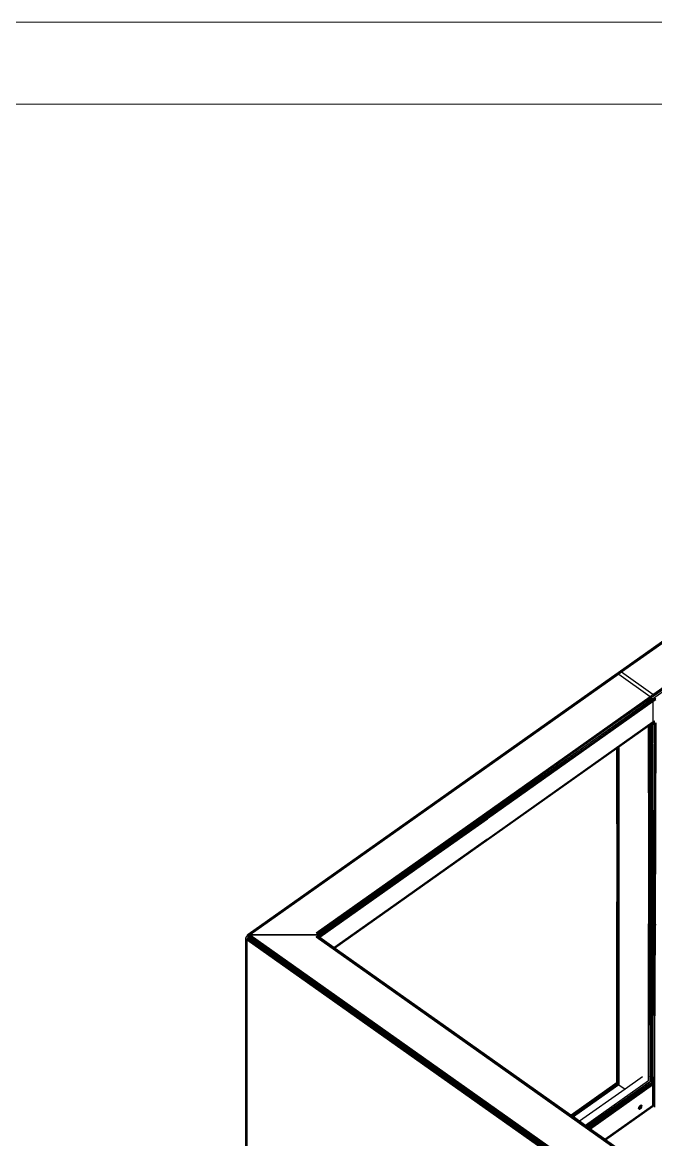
# Model space of a CAD drawing. Header units: inches. Extents: x 13 to 4610, y 7 to 3258.
# Drawn here: x 2311 to 2909, y 2204 to 3258 of the extents above; entities that cross this region are included whole.
import ezdxf

# ---------------------------------------------------------------- set-up
doc = ezdxf.new("R2010")
doc.units = ezdxf.units.IN
doc.header["$MEASUREMENT"] = 0
doc.layers.add('tabelka', color=155, linetype='Continuous')

msp = doc.modelspace()

# ---------------------------------------------------------------- linework, layer by layer
for p, q in [((2874, 2644.5), (3223.1, 2891.4)), ((2874, 2644.6), (3222.7, 2891.2)), ((2874.4, 2644.6), (3223.5, 2891.4)), ((2875.3, 2644.8), (3224, 2891.4)), ((2876.2, 2644.8), (3224.5, 2891.1)), ((3225, 2890.8), (2877.1, 2644.8)), ((2906.2, 2619.7), (3224, 2844.8)), ((2906.2, 2619.7), (3224.7, 2843.6)), ((3223.2, 2845.9), (2907.9, 2622.8)), ((2907.9, 2622.8), (3224, 2844.8)), ((2906.8, 2623.8), (3063.2, 2734.4)), ((2907.9, 2622.8), (3063.2, 2734.4)), ((2524.2, 2397.3), (2873, 2643.9)), ((2524.5, 2397.5), (2873.7, 2644.3)), ((2525, 2397.5), (2874, 2644.3)), ((2874.2, 2644), (2525.5, 2397.5)), ((2526, 2397.3), (2874.4, 2643.5)), ((2874.5, 2643), (2526.6, 2396.9)), ((2873, 2643.9), (2873.7, 2644.3)), ((2873.7, 2644.3), (2874, 2644.5)), ((2874, 2644.5), (2874, 2644.6)), ((2874, 2644.3), (2874.4, 2644.6)), ((2874, 2644.5), (2874.4, 2644.6)), ((2874, 2644.3), (2874, 2644.5)), ((2874, 2644.5), (2874, 2644.5)), ((2874.2, 2644), (2874, 2644.3)), ((2874.2, 2644), (2875.3, 2644.8)), ((2874.4, 2643.5), (2874.2, 2644)), ((2874.4, 2644.6), (2875.3, 2644.8)), ((2874.4, 2643.5), (2876.2, 2644.8)), ((2874.5, 2643), (2874.4, 2643.5)), ((2877.1, 2644.8), (2874.5, 2643)), ((2874.5, 2643), (2904.2, 2622)), ((2875.3, 2644.8), (2876.2, 2644.8)), ((2876.2, 2644.8), (2877.1, 2644.8)), ((2906.8, 2623.8), (2877.1, 2644.8)), ((2905.3, 2621), (2589.9, 2398.2)), ((2589.9, 2398.2), (2906.2, 2619.7)), ((2906.2, 2619.7), (2591.1, 2397.3)), ((2591.1, 2397.3), (2905.7, 2617.6)), ((2905.7, 2617.5), (2591.6, 2394.9)), ((2905.7, 2617.5), (2591.7, 2396)), ((2747.8, 2511.3), (2904.2, 2622)), ((2747.8, 2511.3), (2905.3, 2621)), ((2905.7, 2617.5), (2750.6, 2506.5)), ((2907.1, 2617.1), (2750.6, 2506.5)), ((2904.2, 2622), (2906.8, 2623.8)), ((2904.2, 2622), (2905.3, 2621)), ((2905.3, 2621), (2906.5, 2621.8)), ((2906.2, 2619.7), (2905.3, 2621)), ((2906.8, 2618.4), (2905.7, 2617.5)), ((2905.7, 2617.6), (2906.8, 2618.4)), ((2906.8, 2618.3), (2905.7, 2617.5)), ((2905.7, 2617.5), (2905.7, 2617.6)), ((2906.8, 2618.4), (2906.2, 2619.7)), ((2906.5, 2621.8), (2907.9, 2622.8)), ((2906.8, 2623.8), (2907.9, 2622.8)), ((2908.2, 2619.3), (2906.8, 2618.3)), ((2907.1, 2617.1), (2906.8, 2618.3)), ((2909.6, 2618.9), (2907.1, 2617.1)), ((2907.1, 2598.2), (2907.1, 2617.1)), ((2908.2, 2619.3), (2909.4, 2620.2)), ((2605.9, 2384.7), (2906.9, 2597.3)), ((2906.9, 2597.3), (2606.1, 2384.6)), ((2906.9, 2597.3), (2606.2, 2384.5)), ((2749.9, 2487), (2907.1, 2598.2)), ((2749.9, 2487), (2906.9, 2597.3)), ((2902.6, 2594.1), (2903.6, 2594.9)), ((2903.2, 2474.6), (2903.6, 2594.9)), ((2903.6, 2594.9), (2903.7, 2594.9)), ((2903.7, 2594.9), (2905, 2595.8)), ((2903.7, 2594.9), (2903.7, 2449.8)), ((2904.7, 2450.5), (2905, 2595.8)), ((2905, 2595.9), (2905.7, 2596.3)), ((2905.1, 2450.8), (2905, 2595.9)), ((2905, 2595.8), (2905, 2595.9)), ((2905.7, 2596.3), (2906.4, 2596.8)), ((2906, 2596.1), (2905.7, 2596.3)), ((2906.4, 2595.8), (2906, 2596.1)), ((2906, 2596.1), (2906.2, 2457.3)), ((2906.2, 2457.3), (2906.4, 2595.8)), ((2906.4, 2595.8), (2906.5, 2451.8)), ((2906.4, 2595.8), (2906.4, 2595.8)), ((2906.7, 2595.6), (2906.4, 2595.8)), ((2906.7, 2451.9), (2906.7, 2595.6)), ((2907.1, 2595.4), (2906.7, 2595.6)), ((2907.1, 2598.2), (2908.1, 2598.9)), ((2907.1, 2598.2), (2907.1, 2595.4)), ((2907.1, 2595.4), (2908.1, 2596)), ((2908.1, 2596), (2908.1, 2598.9)), ((2908.1, 2596), (2908.2, 2596.2)), ((2908.2, 2596.2), (2909.6, 2597.1)), ((2908.2, 2583.3), (2908.2, 2596.2)), ((2908.2, 2596.2), (2908.2, 2514.8)), ((2909.3, 2406.3), (2909.7, 2597.2)), ((2874.5, 2574.3), (2902.6, 2594.1)), ((2902.6, 2549.7), (2902.6, 2594.1)), ((2873.1, 2573.3), (2873.4, 2573.5)), ((2873.4, 2573.5), (2873.4, 2429.7)), ((2873.4, 2573.5), (2873.5, 2573.5)), ((2873.5, 2573.6), (2873.7, 2573.7)), ((2873.5, 2573.5), (2873.5, 2573.6)), ((2873.5, 2429.8), (2873.5, 2573.6)), ((2873.5, 2573.5), (2873.5, 2429.8)), ((2873.7, 2573.7), (2874.1, 2574)), ((2873.7, 2573.7), (2873.7, 2430.3)), ((2874.1, 2574), (2874.5, 2574.3)), ((2874.1, 2574), (2874.1, 2427.6)), ((2874.5, 2574.3), (2874.5, 2427.2)), ((2907.9, 2452.7), (2908.2, 2576.9)), ((2908.2, 2582.4), (2908.2, 2583.3)), ((2908.2, 2577.8), (2908.2, 2582.4)), ((2908.2, 2577.8), (2908.2, 2576.9)), ((2908.2, 2576.9), (2908.2, 2514.8)), ((2606.2, 2384.5), (2872.8, 2573.1)), ((2872.8, 2573.1), (2873.1, 2573.3)), ((2872.8, 2573), (2872.8, 2573.1)), ((2872.8, 2573), (2872.8, 2429.6)), ((2872.9, 2429.6), (2872.8, 2573)), ((2873, 2449.3), (2872.8, 2573)), ((2873.1, 2573.3), (2873, 2449.3)), ((2873.1, 2429.7), (2873.1, 2573.3)), ((2873.1, 2573.3), (2873.1, 2573.3)), ((2902.6, 2549.7), (2902.6, 2407.4)), ((2902.6, 2549.7), (2902.9, 2407.2)), ((2903.2, 2474.6), (2902.6, 2549.7)), ((2588.8, 2398.9), (2747.8, 2511.3)), ((2589.9, 2398.2), (2747.8, 2511.3)), ((2908.2, 2510.2), (2907.9, 2452.8)), ((2908, 2452.8), (2908.2, 2510.2)), ((2908.2, 2514.8), (2908.2, 2511.7)), ((2908.2, 2511.7), (2908.2, 2510.2)), ((2908.2, 2510.2), (2908.2, 2453)), ((2591.6, 2394.9), (2750.6, 2506.5)), ((2750.6, 2506.5), (2592.2, 2394.5)), ((2605.6, 2385), (2749.9, 2487)), ((2749.9, 2487), (2605.9, 2384.8)), ((2903.1, 2449.3), (2903.2, 2474.6)), ((2903.4, 2449.6), (2903.2, 2474.6)), ((2873, 2449.3), (2872.9, 2429.6)), ((2873, 2429.6), (2873, 2449.3)), ((2903, 2433.8), (2903.1, 2449.3)), ((2903.4, 2449.6), (2903.1, 2449.3)), ((2903.7, 2449.8), (2903.4, 2449.6)), ((2903.7, 2410.1), (2903.4, 2449.6)), ((2903.7, 2449.8), (2903.7, 2410.1)), ((2904.6, 2409.5), (2904.7, 2450.5)), ((2905.1, 2450.8), (2904.7, 2450.5)), ((2905.1, 2409.1), (2905.1, 2450.8)), ((2906.1, 2451.5), (2906.2, 2457.3)), ((2906.5, 2451.8), (2906.1, 2451.5)), ((2906.1, 2408.4), (2906.1, 2451.5)), ((2906.1, 2408.5), (2906.1, 2451.5)), ((2906.1, 2451.5), (2906.2, 2408.4)), ((2906.7, 2451.9), (2906.5, 2451.8)), ((2906.5, 2451.8), (2906.6, 2408.3)), ((2906.7, 2408.3), (2906.7, 2451.9)), ((2907.9, 2452.8), (2907.8, 2431.9)), ((2907.8, 2431.9), (2907.9, 2452.7)), ((2907.9, 2452.8), (2907.9, 2452.7)), ((2908, 2452.8), (2907.9, 2452.8)), ((2907.9, 2409.1), (2908, 2452.8)), ((2908.2, 2453), (2908, 2452.8)), ((2908.2, 2453), (2908.2, 2409.4)), ((2872.8, 2429.6), (2872.8, 2428)), ((2872.8, 2429.6), (2872.9, 2429.6)), ((2872.9, 2428), (2872.8, 2428)), ((2872.8, 2258.6), (2872.8, 2428)), ((2872.9, 2428), (2872.9, 2429.6)), ((2872.9, 2429.6), (2873, 2429.6)), ((2873, 2428), (2872.9, 2428)), ((2873, 2429.6), (2873.1, 2429.7)), ((2873, 2428), (2873, 2429.6)), ((2873.1, 2428.1), (2873, 2428)), ((2873.1, 2258.5), (2873, 2428)), ((2873.1, 2428.1), (2873.1, 2429.7)), ((2873.1, 2429.7), (2873.4, 2429.7)), ((2873.4, 2428.2), (2873.1, 2428.1)), ((2873.1, 2258.5), (2873.1, 2428.1)), ((2873.4, 2429.2), (2873.5, 2429.7)), ((2873.4, 2429.7), (2873.4, 2429.2)), ((2873.4, 2429.7), (2873.5, 2429.7)), ((2873.5, 2428.6), (2873.4, 2429.2)), ((2873.4, 2429.2), (2873.4, 2428.2)), ((2873.5, 2428.3), (2873.4, 2428.2)), ((2873.4, 2428.2), (2873.4, 2258.4)), ((2873.5, 2429.8), (2873.7, 2430.3)), ((2873.5, 2429.7), (2873.7, 2429.8)), ((2873.5, 2429.8), (2873.5, 2429.7)), ((2873.5, 2429.7), (2873.5, 2429.7)), ((2873.5, 2429.7), (2873.5, 2428.6)), ((2873.5, 2428.6), (2873.5, 2428.5)), ((2873.5, 2428.3), (2873.5, 2428.5)), ((2873.6, 2428.3), (2873.5, 2428.5)), ((2873.5, 2428.5), (2873.5, 2428.3)), ((2873.6, 2428.3), (2873.5, 2428.3)), ((2873.5, 2428.3), (2873.5, 2428.3)), ((2873.5, 2428.3), (2873.5, 2259)), ((2873.5, 2259), (2873.5, 2428.3)), ((2873.7, 2428.3), (2873.6, 2428.3)), ((2873.7, 2428.1), (2873.6, 2428.3)), ((2873.7, 2430.3), (2873.7, 2429.8)), ((2873.7, 2429.8), (2873.7, 2428.3)), ((2873.7, 2428.3), (2873.7, 2428.1)), ((2874.1, 2427.6), (2873.7, 2428.1)), ((2873.7, 2428.1), (2873.7, 2259.6)), ((2874.5, 2427.2), (2874.1, 2427.6)), ((2874.1, 2427.6), (2874.1, 2256.1)), ((2874.5, 2427.2), (2874.6, 2255.5)), ((2902.9, 2407.2), (2903, 2433.8)), ((2903, 2433.8), (2903.1, 2410.6)), ((2907.8, 2431.9), (2907.8, 2430.9)), ((2907.8, 2428.6), (2907.8, 2430.9)), ((2907.8, 2428.6), (2907.9, 2409.1)), ((2907.8, 2409.1), (2907.8, 2428.6)), ((2902.9, 2407.2), (2902.6, 2407.4)), ((2902.6, 2259), (2902.6, 2407.4)), ((2903.1, 2407.1), (2902.9, 2407.2)), ((2903.1, 2410.6), (2903.7, 2410.1)), ((2903.1, 2410.6), (2903.1, 2409)), ((2903.1, 2409), (2903.7, 2408.5)), ((2903.1, 2409), (2903.1, 2408.5)), ((2903.7, 2408.1), (2903.1, 2408.5)), ((2903.1, 2408.5), (2903.1, 2407.1)), ((2903.7, 2406.8), (2903.1, 2407.1)), ((2903.1, 2407.1), (2903.7, 2279.5)), ((2903.7, 2410.1), (2903.7, 2410.1)), ((2903.7, 2410.1), (2903.7, 2408.5)), ((2903.7, 2408.5), (2903.7, 2410.1)), ((2903.7, 2408.5), (2903.7, 2408.1)), ((2903.7, 2408.1), (2903.7, 2406.8)), ((2904.6, 2406.6), (2903.7, 2406.8)), ((2903.7, 2406.8), (2903.8, 2279.6)), ((2904, 2258.1), (2904.6, 2406.6)), ((2904.6, 2409.5), (2905.1, 2409.1)), ((2904.6, 2408.1), (2904.6, 2409.5)), ((2904.6, 2408.1), (2905.1, 2408)), ((2904.6, 2407.5), (2904.6, 2408.1)), ((2905.1, 2407.1), (2904.6, 2407.5)), ((2904.6, 2406.6), (2904.6, 2407.5)), ((2905.1, 2406.5), (2904.6, 2406.6)), ((2905.1, 2408), (2905.1, 2409.1)), ((2905.1, 2407.1), (2905.1, 2408)), ((2905.1, 2406.5), (2905.1, 2407.1)), ((2906.1, 2406.6), (2905.1, 2406.5)), ((2905.4, 2257.3), (2905.1, 2406.5)), ((2905.5, 2257.3), (2906.1, 2406.6)), ((2906.1, 2408.5), (2906.1, 2408.4)), ((2906.1, 2408.1), (2906.1, 2408.5)), ((2906.1, 2408.1), (2906.1, 2408.4)), ((2906.1, 2408.4), (2906.2, 2408.4)), ((2906.1, 2406.6), (2906.1, 2408.1)), ((2906.1, 2408.1), (2906.1, 2408.1)), ((2906.1, 2408.1), (2906.2, 2408.1)), ((2906.1, 2406.6), (2906.1, 2408.1)), ((2906.2, 2406.5), (2906.1, 2406.6)), ((2906.1, 2406.6), (2906.1, 2406.6)), ((2906.2, 2406.6), (2906.1, 2406.6)), ((2906.2, 2408.4), (2906.2, 2408.1)), ((2906.2, 2408.4), (2906.4, 2408.2)), ((2906.2, 2408.1), (2906.4, 2408.2)), ((2906.2, 2408.1), (2906.2, 2406.6)), ((2906.6, 2406.7), (2906.2, 2406.6)), ((2906.2, 2406.6), (2906.2, 2406.5)), ((2906.6, 2406.4), (2906.2, 2406.5)), ((2906.2, 2406.5), (2906.7, 2235.1)), ((2906.4, 2408.2), (2906.6, 2408.3)), ((2906.4, 2408.2), (2906.6, 2408.1)), ((2906.6, 2408.3), (2906.6, 2408.1)), ((2906.6, 2408.3), (2906.7, 2408.3)), ((2906.6, 2408.1), (2906.6, 2406.7)), ((2906.6, 2408.1), (2906.7, 2408)), ((2906.7, 2406.7), (2906.6, 2406.7)), ((2906.6, 2406.7), (2906.6, 2406.4)), ((2906.6, 2406.4), (2906.7, 2347)), ((2906.7, 2406.3), (2906.6, 2406.4)), ((2906.7, 2408), (2906.7, 2408.3)), ((2906.7, 2406.7), (2906.7, 2408)), ((2906.7, 2406.3), (2906.7, 2406.7)), ((2907.7, 2406.2), (2906.7, 2406.3)), ((2906.7, 2347), (2906.7, 2406.3)), ((2906.7, 2235.1), (2907.7, 2406.2)), ((2907.7, 2406.2), (2907.8, 2407.1)), ((2907.9, 2406.2), (2907.7, 2406.2)), ((2907.8, 2409.1), (2907.9, 2409.1)), ((2907.8, 2407.6), (2907.8, 2409.1)), ((2907.8, 2407.6), (2907.9, 2407.6)), ((2907.8, 2407.1), (2907.8, 2407.6)), ((2907.9, 2407.2), (2907.8, 2407.1)), ((2907.9, 2409.1), (2908.2, 2409.4)), ((2907.9, 2407.6), (2907.9, 2409.1)), ((2907.9, 2407.2), (2907.9, 2407.6)), ((2907.9, 2407.6), (2908.2, 2407.6)), ((2908.2, 2407.4), (2907.9, 2407.2)), ((2907.9, 2407.2), (2907.9, 2406.2)), ((2908.2, 2406.1), (2907.9, 2406.2)), ((2908.2, 2409.4), (2908.2, 2407.6)), ((2908.2, 2407.6), (2908.2, 2407.4)), ((2908.2, 2407.4), (2908.2, 2406.1)), ((2908.2, 2234.4), (2909.3, 2406.3)), ((2909.3, 2406.3), (2908.2, 2406.1)), ((2908.2, 2406.1), (2908.2, 2234.4)), ((2909.7, 2406.4), (2909.3, 2406.3)), ((2522.8, 2395.1), (2522.5, 2394)), ((2523.7, 2396), (2522.8, 2395.1)), ((2523.9, 2397), (2523.7, 2396.6)), ((2523.7, 2396.6), (2523.7, 2396)), ((2523.7, 2396.6), (2524, 2396.3)), ((2524.1, 2396.3), (2523.7, 2396.6)), ((2523.9, 2396.2), (2523.7, 2396.6)), ((2523.7, 2396), (2523.9, 2396.2)), ((2524.4, 2395.5), (2523.7, 2396)), ((2524.2, 2397.3), (2523.9, 2397)), ((2524.1, 2396.8), (2523.9, 2397)), ((2524.1, 2396.8), (2523.9, 2397)), ((2523.9, 2396.2), (2524, 2396.3)), ((2524.4, 2395.5), (2523.9, 2396.2)), ((2524, 2396.3), (2525.1, 2395.3)), ((2524, 2396.3), (2524.1, 2396.3)), ((2524.1, 2396.8), (2524.1, 2396.8)), ((2524.3, 2396.5), (2524.1, 2396.8)), ((2524.4, 2396.5), (2524.1, 2396.8)), ((2525.2, 2395.5), (2524.1, 2396.3)), ((2524.5, 2397.5), (2524.2, 2397.3)), ((2524.4, 2397), (2524.2, 2397.3)), ((2524.2, 2397.3), (2524.4, 2397)), ((2524.2, 2393.9), (2524.5, 2394.6)), ((2524.3, 2396.5), (2524.4, 2396.5)), ((2525.2, 2395.5), (2524.3, 2396.5)), ((2524.4, 2397), (2524.4, 2397)), ((2524.7, 2396.7), (2524.4, 2397)), ((2524.4, 2397), (2524.6, 2396.7)), ((2525.4, 2395.7), (2524.4, 2396.5)), ((2524.9, 2395.1), (2524.4, 2395.5)), ((2524.4, 2395.5), (2525.1, 2395.3)), ((2525, 2397.5), (2524.5, 2397.5)), ((2524.5, 2397.5), (2524.7, 2397.2)), ((2524.7, 2397.2), (2524.5, 2397.5)), ((2524.5, 2394.6), (2524.9, 2395.1)), ((2873.7, 2147.7), (2524.5, 2394.6)), ((2524.6, 2396.7), (2524.7, 2396.7)), ((2524.6, 2396.7), (2525.4, 2395.7)), ((2524.7, 2397.2), (2524.7, 2397.2)), ((2524.7, 2397.2), (2524.9, 2396.9)), ((2524.9, 2396.9), (2524.7, 2397.2)), ((2525.5, 2395.8), (2524.7, 2396.7)), ((2524.9, 2396.9), (2524.9, 2396.9)), ((2524.9, 2396.9), (2525.5, 2395.8)), ((2525.6, 2396), (2524.9, 2396.9)), ((2524.9, 2395.1), (2525, 2395.2)), ((2525.1, 2397.5), (2525, 2397.5)), ((2525.1, 2397.5), (2525, 2397.5)), ((2525, 2397.5), (2525, 2397.5)), ((2525.2, 2397.1), (2525, 2397.5)), ((2525.2, 2397.1), (2525, 2397.5)), ((2525, 2395.2), (2525.1, 2395.3)), ((2874, 2148.4), (2525, 2395.2)), ((2525.5, 2397.5), (2525.1, 2397.5)), ((2525.1, 2395.3), (2525.2, 2395.5)), ((2525.1, 2395.3), (2525.1, 2395.3)), ((2525.2, 2397.1), (2525.5, 2397.4)), ((2525.2, 2397.1), (2525.2, 2397.1)), ((2525.7, 2396), (2525.2, 2397.1)), ((2525.8, 2396.1), (2525.2, 2397.1)), ((2525.2, 2395.5), (2525.4, 2395.7)), ((2525.2, 2395.5), (2525.2, 2395.5)), ((2525.4, 2395.7), (2525.5, 2395.8)), ((2526, 2397.3), (2525.5, 2397.5)), ((2525.5, 2397.5), (2525.5, 2397.4)), ((2525.5, 2397.4), (2525.9, 2396.2)), ((2526, 2396.3), (2525.5, 2397.4)), ((2525.5, 2395.8), (2525.6, 2396)), ((2874.2, 2149.3), (2525.5, 2395.8)), ((2525.6, 2396), (2525.7, 2396)), ((2525.7, 2396), (2525.8, 2396.1)), ((2525.8, 2396.1), (2525.9, 2396.2)), ((2525.9, 2396.2), (2526, 2396.3)), ((2526.6, 2396.9), (2526, 2397.3)), ((2526, 2397.3), (2526.4, 2396.6)), ((2526.2, 2396.5), (2526, 2397.3)), ((2526, 2396.4), (2526.2, 2396.5)), ((2874.3, 2150.1), (2526, 2396.4)), ((2526, 2396.3), (2526, 2396.4)), ((2526.2, 2396.5), (2526.4, 2396.6)), ((2526.4, 2396.6), (2526.6, 2396.8)), ((2526.6, 2396.9), (2526.6, 2396.8)), ((2526.6, 2396.9), (2527.1, 2396.9)), ((2526.6, 2396.8), (2874.5, 2150.8)), ((2526.9, 2396.8), (2526.6, 2396.8)), ((2527.1, 2396.9), (2526.9, 2396.8)), ((2527, 2396.8), (2526.9, 2396.8)), ((2527.2, 2396.9), (2527, 2396.8)), ((2527.2, 2396.8), (2527, 2396.8)), ((2527.1, 2396.9), (2527.2, 2396.9)), ((2527.2, 2396.8), (2527.4, 2396.9)), ((2527.4, 2396.9), (2527.2, 2396.8)), ((2527.2, 2396.9), (2527.4, 2396.9)), ((2527.5, 2396.8), (2527.2, 2396.8)), ((2527.2, 2396.8), (2527.2, 2396.8)), ((2527.4, 2396.9), (2527.7, 2396.9)), ((2527.4, 2396.9), (2527.4, 2396.9)), ((2527.5, 2396.8), (2527.7, 2396.9)), ((2527.6, 2396.8), (2527.5, 2396.8)), ((2527.8, 2396.9), (2527.6, 2396.8)), ((2527.9, 2396.8), (2527.6, 2396.8)), ((2527.7, 2396.9), (2527.8, 2396.9)), ((2527.8, 2396.9), (2528.1, 2396.9)), ((2528.1, 2396.9), (2527.9, 2396.8)), ((2528.4, 2396.8), (2527.9, 2396.8)), ((2528.1, 2396.9), (2528.6, 2396.9)), ((2528.4, 2396.8), (2528.6, 2396.9)), ((2589.5, 2396.8), (2528.4, 2396.8)), ((2528.6, 2396.9), (2589.4, 2396.9)), ((2588.8, 2398.9), (2589.9, 2398.2)), ((2591.7, 2396.8), (2588.8, 2394.8)), ((2588.8, 2394.8), (2589.8, 2395.3)), ((2747.8, 2282.4), (2588.8, 2394.8)), ((2589.4, 2396.9), (2589.5, 2396.8)), ((2589.4, 2396.9), (2589.7, 2396.9)), ((2589.9, 2396.8), (2589.5, 2396.8)), ((2589.7, 2396.9), (2589.9, 2396.8)), ((2589.7, 2396.9), (2590.6, 2396.9)), ((2589.8, 2395.3), (2590.6, 2395.4)), ((2589.8, 2395.3), (2907.9, 2170.5)), ((2747.8, 2282.4), (2589.8, 2395.3)), ((2589.9, 2398.2), (2591.1, 2397.3)), ((2590.4, 2396.8), (2589.9, 2396.8)), ((2590.4, 2396.8), (2590.6, 2396.9)), ((2590.7, 2396.8), (2590.4, 2396.8)), ((2590.6, 2396.9), (2590.7, 2396.9)), ((2590.6, 2395.4), (2591.3, 2395.1)), ((2907.9, 2170.5), (2590.6, 2395.4)), ((2829.2, 2226.8), (2590.6, 2395.4)), ((2590.7, 2396.8), (2590.7, 2396.9)), ((2590.7, 2396.9), (2591.7, 2396.9)), ((2591.7, 2396.8), (2590.7, 2396.8)), ((2591.1, 2397.3), (2591.7, 2396.9)), ((2591.3, 2395.1), (2591.4, 2395.2)), ((2591.6, 2394.9), (2591.3, 2395.1)), ((2591.4, 2395.2), (2591.7, 2395.4)), ((2591.6, 2394.9), (2591.4, 2395.2)), ((2592.2, 2394.5), (2591.6, 2394.9)), ((2591.7, 2396.9), (2591.7, 2396.8)), ((2591.7, 2396), (2591.7, 2396.8)), ((2591.7, 2395.4), (2591.7, 2396)), ((2605.6, 2385), (2592.2, 2394.5)), ((2522.5, 2394), (2522.8, 2392.9)), ((2522.5, 2181.1), (2522.5, 2394)), ((2522.8, 2392.9), (2522.8, 2180)), ((2522.8, 2392.9), (2523.7, 2392)), ((2523.7, 2392.6), (2523.9, 2393.2)), ((2523.7, 2392), (2523.7, 2392.6)), ((2871.8, 2146.5), (2523.7, 2392.6)), ((2871.4, 2146.1), (2523.7, 2392)), ((2523.7, 2179.1), (2523.7, 2392)), ((2523.9, 2393.2), (2524.2, 2393.9)), ((2872.3, 2146.9), (2523.9, 2393.2)), ((2873, 2147.3), (2524.2, 2393.9)), ((2605.9, 2384.8), (2605.6, 2385)), ((2605.9, 2384.7), (2605.9, 2384.8)), ((2606.1, 2384.6), (2605.9, 2384.7)), ((2606.2, 2384.5), (2606.1, 2384.6)), ((2708.8, 2312), (2606.2, 2384.5)), ((2906.1, 2360.7), (2906.7, 2235.1)), ((2906.7, 2235.1), (2906.7, 2347)), ((2906.7, 2235.1), (2906.1, 2327.1)), ((2829.2, 2226.8), (2708.8, 2312)), ((2904.2, 2171.7), (2747.8, 2282.4)), ((2905.3, 2172.3), (2747.8, 2282.4)), ((2903.7, 2279.5), (2903.8, 2279.6)), ((2903.7, 2279.5), (2903.7, 2279.2)), ((2903.7, 2279.2), (2903.8, 2279.3)), ((2903.7, 2279.2), (2903.7, 2278.8)), ((2903.8, 2278.9), (2903.7, 2278.8)), ((2903.7, 2278.8), (2903.7, 2278.3)), ((2903.8, 2278.5), (2903.7, 2278.3)), ((2903.7, 2278.3), (2903.7, 2277.9)), ((2903.8, 2279.6), (2903.8, 2279.3)), ((2903.8, 2279.3), (2903.8, 2278.9)), ((2903.8, 2278.9), (2903.8, 2278.5)), ((2903.8, 2278.5), (2903.8, 2278)), ((2903.7, 2277.9), (2903.8, 2278)), ((2903.7, 2277.9), (2903.7, 2277.4)), ((2903.7, 2277.4), (2903.8, 2277.5)), ((2903.7, 2277.4), (2903.7, 2276.9)), ((2903.8, 2277), (2903.7, 2276.9)), ((2903.7, 2276.9), (2903.7, 2276.5)), ((2903.7, 2276.5), (2903.8, 2276.6)), ((2903.7, 2276.5), (2903.7, 2276.1)), ((2903.8, 2276.2), (2903.7, 2276.1)), ((2903.7, 2276.1), (2903.7, 2263.3)), ((2903.8, 2278), (2903.8, 2277.5)), ((2903.8, 2277.5), (2903.8, 2277)), ((2903.8, 2277), (2903.8, 2276.6)), ((2903.8, 2276.6), (2903.8, 2276.2)), ((2903.8, 2276.2), (2903.8, 2263.4)), ((2829.2, 2226.8), (2872.8, 2257.7)), ((2873, 2257.5), (2829.4, 2226.7)), ((2873.3, 2257.3), (2829.7, 2226.5)), ((2873.6, 2257.1), (2830, 2226.3)), ((2902.6, 2259), (2843.1, 2217)), ((2843.9, 2216.4), (2902.6, 2257.3)), ((2902.6, 2257.3), (2844.2, 2216.2)), ((2844.4, 2216.1), (2902.6, 2257.3)), ((2844.5, 2216), (2902.6, 2257.3)), ((2905.4, 2257.3), (2845.6, 2215.2)), ((2845.7, 2215.2), (2905.4, 2257.3)), ((2845.8, 2215.1), (2905.4, 2257.3)), ((2872.8, 2258.6), (2873.1, 2258.5)), ((2872.8, 2258.4), (2872.8, 2258.6)), ((2873.1, 2257.9), (2872.8, 2258.4)), ((2872.8, 2257.7), (2872.8, 2258.4)), ((2872.8, 2257.7), (2873, 2257.5)), ((2873.1, 2257.5), (2872.8, 2257.7)), ((2873, 2257.5), (2873.3, 2257.3)), ((2873.1, 2258.5), (2873.4, 2258.4)), ((2873.1, 2257.9), (2873.1, 2258.5)), ((2873.5, 2257.3), (2873.1, 2257.9)), ((2873.1, 2257.5), (2873.1, 2257.9)), ((2873.5, 2257.3), (2873.1, 2257.5)), ((2873.3, 2257.3), (2873.6, 2257.1)), ((2873.4, 2258.4), (2873.5, 2258.9)), ((2873.4, 2258.2), (2873.4, 2258.4)), ((2873.4, 2258.4), (2873.5, 2258.4)), ((2873.5, 2257.5), (2873.4, 2258.2)), ((2873.4, 2258.2), (2873.5, 2258.2)), ((2873.5, 2259), (2873.7, 2259.6)), ((2873.5, 2258.9), (2873.5, 2259)), ((2873.7, 2258.8), (2873.5, 2258.9)), ((2873.5, 2258.9), (2873.5, 2258.9)), ((2873.5, 2258.9), (2873.7, 2258.9)), ((2873.5, 2258.9), (2873.5, 2258.4)), ((2873.5, 2258.4), (2873.7, 2258.3)), ((2873.5, 2258.4), (2873.5, 2258.3)), ((2873.5, 2258.3), (2873.5, 2258.2)), ((2873.5, 2258.3), (2873.5, 2258.2)), ((2873.5, 2258.2), (2873.5, 2258.3)), ((2873.7, 2258.1), (2873.5, 2258.2)), ((2873.5, 2258.2), (2873.5, 2257.5)), ((2873.5, 2258.2), (2873.7, 2257.6)), ((2873.5, 2258.2), (2873.5, 2258.2)), ((2873.5, 2258.2), (2873.5, 2258.2)), ((2873.5, 2258.2), (2873.7, 2258.2)), ((2873.5, 2258.2), (2873.5, 2258.2)), ((2873.5, 2258.2), (2873.5, 2258.2)), ((2873.5, 2257.5), (2873.5, 2258.2)), ((2873.7, 2257.5), (2873.5, 2257.5)), ((2873.5, 2257.5), (2873.5, 2257.5)), ((2873.7, 2257.5), (2873.5, 2257.5)), ((2873.5, 2257.4), (2873.5, 2257.5)), ((2873.5, 2257.4), (2873.5, 2257.5)), ((2873.5, 2257.3), (2873.5, 2257.4)), ((2873.5, 2257.2), (2873.5, 2257.4)), ((2873.5, 2257.2), (2873.5, 2257.3)), ((2873.6, 2257.1), (2873.5, 2257.2)), ((2873.7, 2257.1), (2873.5, 2257.2)), ((2873.6, 2257.1), (2873.7, 2257)), ((2873.7, 2259.6), (2873.7, 2258.9)), ((2873.7, 2258.9), (2873.7, 2258.8)), ((2873.7, 2258.8), (2873.7, 2258.3)), ((2873.7, 2258.3), (2873.7, 2258.2)), ((2873.7, 2258.2), (2873.7, 2258.1)), ((2873.7, 2258.1), (2873.7, 2257.6)), ((2873.7, 2257.6), (2873.7, 2257.5)), ((2873.7, 2257.5), (2873.7, 2257.5)), ((2873.7, 2257.5), (2873.7, 2257.1)), ((2873.7, 2257.1), (2873.7, 2257)), ((2873.7, 2257), (2873.7, 2256.9)), ((2896.9, 2263), (2880.4, 2251.4)), ((2902.6, 2257.3), (2903.8, 2258.2)), ((2902.6, 2257.3), (2902.6, 2257.3)), ((2903.7, 2263.3), (2903.8, 2263.4)), ((2903.7, 2263.3), (2903.7, 2259.6)), ((2903.7, 2259.6), (2903.8, 2259.5)), ((2903.7, 2259.6), (2903.8, 2258.2)), ((2903.8, 2263.4), (2903.8, 2259.5)), ((2903.8, 2259.5), (2903.8, 2258.2)), ((2905.8, 2257.1), (2906.2, 2256.2)), ((2873.7, 2256.7), (2830.3, 2226)), ((2873.9, 2256.4), (2830.7, 2225.8)), ((2874.1, 2256), (2831, 2225.6)), ((2874.4, 2255.8), (2831.3, 2225.3)), ((2874.5, 2255.5), (2831.6, 2225.1)), ((2880.4, 2251.3), (2837.5, 2221)), ((2903.9, 2254.5), (2846.9, 2214.3)), ((2847, 2214.3), (2903.9, 2254.5)), ((2847.1, 2214.2), (2903.9, 2254.5)), ((2847.4, 2214), (2903.9, 2254.5)), ((2906.4, 2254.9), (2847.9, 2213.6)), ((2873.9, 2256.4), (2873.8, 2256.7)), ((2874.1, 2256.1), (2873.9, 2256.4)), ((2874.1, 2256), (2874.1, 2256.1)), ((2874.4, 2255.8), (2874.1, 2256)), ((2874.6, 2255.5), (2874.4, 2255.8)), ((2874.5, 2255.5), (2880.4, 2251.3)), ((2874.5, 2255.5), (2874.6, 2255.5)), ((2874.6, 2255.5), (2874.5, 2255.5)), ((2874.6, 2255.5), (2874.6, 2255.5)), ((2874.6, 2255.5), (2880.4, 2251.4)), ((2880.4, 2251.4), (2880.4, 2251.3)), ((2903.9, 2254.6), (2906.2, 2256.2)), ((2903.9, 2254.5), (2903.9, 2254.6)), ((2906.2, 2256.2), (2906.4, 2254.9)), ((2906.4, 2254.9), (2906.4, 2235.8)), ((2894.4, 2235.6), (2894.8, 2235.9)), ((2894.8, 2235.9), (2895.1, 2236.1)), ((2894.8, 2235.9), (2894.8, 2235.6)), ((2895.1, 2236.1), (2895.3, 2236.1)), ((2895.3, 2236.1), (2895.8, 2236.2)), ((2896.3, 2235.4), (2895.3, 2236.1)), ((2895.8, 2236.2), (2896.2, 2236)), ((2896.2, 2236), (2896.3, 2235.4)), ((2829.4, 2226.7), (2829.2, 2226.8)), ((2829.7, 2226.5), (2829.4, 2226.7)), ((2830, 2226.3), (2829.7, 2226.5)), ((2830.3, 2226), (2830, 2226.3)), ((2830.7, 2225.8), (2830.3, 2226)), ((2831, 2225.6), (2830.7, 2225.8)), ((2831.3, 2225.3), (2831, 2225.6)), ((2831.6, 2225.1), (2831.3, 2225.3)), ((2861.4, 2204), (2906.4, 2235.8)), ((2862, 2203.6), (2906.2, 2234.9)), ((2893.2, 2233.3), (2893.3, 2233.7)), ((2894.4, 2232.5), (2893.2, 2233.3)), ((2893.2, 2233.1), (2893.2, 2233.3)), ((2893.2, 2233.1), (2893.3, 2232.6)), ((2893.3, 2233.9), (2893.8, 2234.8)), ((2893.7, 2234), (2893.3, 2233.7)), ((2893.3, 2233.7), (2893.3, 2233.9)), ((2893.3, 2232.6), (2893.8, 2232.3)), ((2893.3, 2232.6), (2893.8, 2232.3)), ((2893.3, 2232.6), (2893.3, 2232.6)), ((2894.3, 2234.7), (2893.7, 2234)), ((2895.1, 2233), (2893.7, 2234)), ((2893.8, 2234.8), (2894.4, 2235.6)), ((2893.8, 2232.3), (2894.4, 2232.5)), ((2894.8, 2235.6), (2894.3, 2234.7)), ((2895.8, 2233.7), (2894.3, 2234.7)), ((2894.4, 2232.5), (2895.1, 2233)), ((2896.2, 2234.6), (2894.8, 2235.6)), ((2895.1, 2233), (2895.8, 2233.7)), ((2895.8, 2233.7), (2896.2, 2234.6)), ((2896.2, 2234.6), (2896.3, 2235.4)), ((2906.2, 2234.9), (2906, 2234.7)), ((2906.4, 2235.8), (2906.2, 2235)), ((2906.7, 2235.1), (2906.2, 2235)), ((2906.2, 2234.9), (2906.7, 2235)), ((2906.2, 2235), (2906.2, 2234.9)), ((2906.7, 2235), (2906.7, 2235.1)), ((2906.7, 2234.6), (2906.7, 2235)), ((2837.5, 2221), (2831.6, 2225.1)), ((2843.1, 2217), (2837.5, 2221)), ((2843.9, 2216.4), (2843.1, 2217)), ((2844.2, 2216.2), (2843.9, 2216.4)), ((2844.4, 2216.1), (2844.2, 2216.2)), ((2844.5, 2216), (2844.4, 2216.1)), ((2845.6, 2215.2), (2844.5, 2216)), ((2845.7, 2215.2), (2845.6, 2215.2)), ((2845.8, 2215.1), (2845.7, 2215.2)), ((2846.9, 2214.3), (2845.8, 2215.1)), ((2847, 2214.3), (2846.9, 2214.3)), ((2847.1, 2214.2), (2847, 2214.3)), ((2847.4, 2214), (2847.1, 2214.2)), ((2847.9, 2213.6), (2847.4, 2214)), ((2861.4, 2204), (2847.9, 2213.6)), ((2862, 2203.6), (2861.4, 2204)), ((2908.7, 2170.5), (2862, 2203.6))]:
    msp.add_line(p, q)
at = {"layer": 'tabelka', "lineweight": 5}
for points in [[(12.6, 3258.3), (4610.1, 3258.3), (4610.1, 7.5), (12.6, 7.5)], [(90, 3180.9), (4532.7, 3180.9), (4532.7, 84.9), (90, 84.9)]]:
    msp.add_lwpolyline(points, close=True, dxfattribs=at)

doc.saveas('drawing.dxf')
